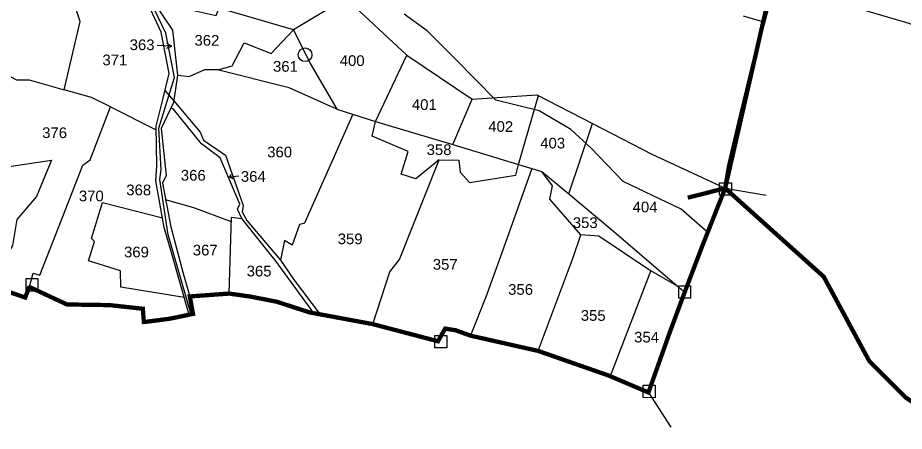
# Model space of a CAD drawing. Header units: millimetres. Extents: x 191342 to 235284, y 1600297 to 1616674.
# Drawn here: x 198009 to 199662, y 1601442 to 1602213 of the extents above; entities that cross this region are included whole.
import ezdxf

# ---------------------------------------------------------------- set-up
doc = ezdxf.new("R2010")
doc.units = ezdxf.units.MM
doc.header["$LTSCALE"] = 15
doc.linetypes.add('HIDDEN2', pattern=[0.1875, 0.125, -0.0625])
for name, color, linetype in [('BOUNDRY STONES', 240, 'Continuous'), ('PLOT', 7, 'Continuous'), ('PLOTS', 7, 'Continuous'), ('PLOTS NO', 7, 'Continuous'), ('ROADS', 1, 'Continuous'), ('VILLAGE BOUNDRY', 5, 'Continuous')]:
    doc.layers.add(name, color=color, linetype=linetype)
doc.styles.get("Standard").update_dxf_attribs({"font": 'arial.ttf'})

msp = doc.modelspace()

# ---------------------------------------------------------------- linework, layer by layer
at = {"layer": 'BOUNDRY STONES'}
for points in [[(199317.6, 1601905.3), (199339.7, 1601905.2), (199339.6, 1601881.8), (199317.5, 1601881.9)], [(198024.3, 1601726.8), (198046.4, 1601726.7), (198046.3, 1601703.4), (198024.2, 1601703.4)], [(199241.3, 1601713.3), (199263.4, 1601713.2), (199263.4, 1601689.8), (199241.3, 1601689.9)], [(198786.7, 1601620.6), (198808.8, 1601620.5), (198808.7, 1601597.2), (198786.6, 1601597.2)], [(199175.3, 1601528.1), (199197.4, 1601528), (199197.3, 1601504.6), (199175.2, 1601504.7)]]:
    msp.add_lwpolyline(points, close=True, dxfattribs=at)
for points in [[(199328, 1601894.9), (199404.3, 1601881.8)], [(199185, 1601514.3), (199226.4, 1601449.5)]]:
    msp.add_lwpolyline(points, dxfattribs=at)
msp.add_circle((198544.6, 1602143.6), 12.7, dxfattribs=at)
at = {"layer": 'PLOT'}
msp.add_lwpolyline([(199415.5, 1602277.6), (199670.8, 1602202.5), (199882.5, 1602123.7), (200018.7, 1602029.9), (200116, 1601999.9), (200147.8, 1601921.3), (200287, 1601853.7), (200422.3, 1601785.9), (200439.5, 1601695.1), (200443, 1601688.5), (200550.1, 1601655.7), (200567.8, 1601651.9), (200589, 1601644.9), (200586.2, 1601595.6), (200679.6, 1601566.7), (200708.1, 1601510.9), (200666.4, 1601507.5), (200491.7, 1601499.8), (200610, 1601442), (200585.5, 1601493.7), (200633.5, 1601478.7), (200643, 1601504.4)], dxfattribs=at)
at = {"layer": 'PLOTS'}
for points in [[(198461.9, 1603013.2), (198461.7, 1602954.3), (198454.9, 1602816.2), (198449.5, 1602708.4), (198446.7, 1602569.3), (198444.3, 1602445.3), (198440.2, 1602347.5), (198561.3, 1602281.7), (198620.6, 1602249.2), (198734.6, 1602142.7), (198856.2, 1602060.9), (198977, 1602069.2), (199080.7, 1602015.5), (199191, 1601958.2), (199328, 1601894.9)], [(198147.8, 1602756), (198152.1, 1602758.2), (198161, 1602654), (198171.1, 1602536.9), (198182.6, 1602469.7), (198200.7, 1602417.1), (198217.1, 1602335.5), (198261.1, 1602242.9), (198297.6, 1602189.6), (198306.6, 1602105.5), (198299.3, 1602054.9), (198275.9, 1602006.2), (198285.4, 1601918.9), (198278.5, 1601904.2), (198294.1, 1601823.1), (198316.8, 1601738.2), (198329.6, 1601693.3)], [(197868.2, 1602169), (197985.5, 1602108), (198006.2, 1602097), (198029.8, 1602096.7), (198095.3, 1602078.5), (198125.4, 1602205.8), (198106.3, 1602263), (198090, 1602364.8), (198086.6, 1602402.5), (198083.9, 1602440)], [(198328.5, 1601659.2), (198295.9, 1601772.6), (198281.8, 1601821.5), (198266.2, 1601908.5), (198268.2, 1601936.4), (198266.9, 1602010.4), (198279.1, 1602060), (198291, 1602108.5), (198276, 1602185.5), (198244.2, 1602254.9), (198212.2, 1602324.8), (198193.3, 1602417), (198188.7, 1602434.9)], [(198261.1, 1602242.9), (198378.9, 1602216.9), (198389.3, 1602244.1), (198438.2, 1602343.8), (198492.7, 1602446), (198585.6, 1602386), (198661.9, 1602335), (198620.6, 1602249.2), (198523.1, 1602190.2), (198384.1, 1602230.5)], [(198306.6, 1602105.5), (198328.3, 1602103.1), (198357.9, 1602116.2), (198384.3, 1602116.3), (198408.3, 1602123), (198431.1, 1602165.7), (198481.2, 1602146.1), (198523.1, 1602190.2), (198554.1, 1602127.1), (198603.7, 1602042.3), (198514.8, 1602082.3), (198378.6, 1602116.2)], [(198603.7, 1602042.3), (198675.9, 1602019.1), (198734.6, 1602142.7)], [(198181.7, 1602046.5), (198146.3, 1602064.1), (198095.3, 1602078.5)], [(198283.3, 1602077.1), (198299.7, 1602057.8), (198348.9, 1601999.4), (198355.4, 1601984.8), (198396.3, 1601956.5), (198429.2, 1601862.5), (198427.1, 1601851.2), (198436, 1601834.7), (198499, 1601760.8)], [(198675.9, 1602019.1), (198820.2, 1601976.4), (198856.2, 1602060.9)], [(198820.2, 1601976.4), (198942.8, 1601939.3), (198979.8, 1602067.8)], [(198029.7, 1601709.5), (198037.7, 1601736.6), (198049.8, 1601733), (198092.5, 1601842), (198130.1, 1601938.2), (198143.8, 1601947.8), (198181.7, 1602046.5), (198267, 1602004)], [(198560.7, 1601662.1), (198490.4, 1601758.3), (198426.5, 1601838.6), (198418.3, 1601855.9), (198423.1, 1601865.1), (198386.5, 1601951.4), (198351.3, 1601977.6), (198298.9, 1602042.3), (198294.3, 1602044.5)], [(198633.6, 1602032.7), (198598.7, 1601954.3), (198552.6, 1601850.8), (198543.3, 1601829.9), (198534.3, 1601827.5), (198520.2, 1601788.7), (198506, 1601797.3), (198499, 1601760.8), (198524.5, 1601723.6), (198572.4, 1601659.9)], [(198794.6, 1601947.8), (198751.1, 1601912.4), (198723.5, 1601921.4), (198737.1, 1601963.2), (198669.6, 1601991.7), (198675.9, 1602019.1)], [(198942.8, 1601939.3), (198986.4, 1601926.2), (199036.6, 1601884.3), (199080.7, 1602015.5)], [(197934.5, 1601927), (198071.6, 1601947), (198043.5, 1601879.4), (198007.3, 1601836.9), (197999.2, 1601787.9), (197964.9, 1601730.5), (197969.8, 1601727.6), (197964.6, 1601711)], [(198670.8, 1601641.7), (198702.6, 1601739.1), (198720.5, 1601761.8), (198794.6, 1601947.8), (198831.1, 1601947.1), (198833.7, 1601924.6), (198851.2, 1601905.5), (198937.6, 1601919.1), (198942.8, 1601939.3)], [(198967.5, 1601931.9), (198914.4, 1601783.1), (198882.4, 1601693.6), (198853.1, 1601620.2)], [(199239, 1601712.7), (199185.3, 1601743.7), (199092.2, 1601805.6), (199058.9, 1601807.8), (199001.2, 1601874.6), (199005.8, 1601899.4), (198986.4, 1601926.2)], [(198407.2, 1601832.6), (198337.1, 1601858.7), (198284.4, 1601873.5)], [(199036.6, 1601884.3), (199116.5, 1601817.6), (199220.6, 1601728.5), (199242.2, 1601709.9), (199252.5, 1601701.1)], [(198319.2, 1601691.6), (198200.9, 1601710.3), (198200.1, 1601741.2), (198140.6, 1601759.9), (198151.8, 1601795.4), (198146, 1601801.2), (198166.8, 1601868.4), (198278.5, 1601839.9)], [(198402.8, 1601698.6), (198407.4, 1601841), (198426.5, 1601838.6)], [(198979.3, 1601591.7), (199044.5, 1601765.6), (199058.9, 1601807.8)], [(199189.3, 1601741.4), (199113.7, 1601544.5)]]:
    msp.add_lwpolyline(points, dxfattribs=at)
at = {"layer": 'PLOTS NO'}
for points in [[(198296.2, 1602159.7), (198269, 1602161.1)], [(198286.4, 1602155.8), (198296.2, 1602159.7), (198286.5, 1602164.8)], [(198409.9, 1601912.7), (198403.5, 1601916.2), (198407.6, 1601920.4)], [(198403.5, 1601916.2), (198421, 1601918.1)]]:
    msp.add_lwpolyline(points, dxfattribs=at)
at = {"layer": 'ROADS'}
for points in [[(198331.9, 1601659.9), (198289.3, 1601807.9), (198273.7, 1601911), (198276.4, 1601929.8), (198271.8, 1602006.6), (198301, 1602101.5), (198285, 1602184), (198232, 1602294.7), (198214.3, 1602331.8), (198196.7, 1602416.5), (198178.8, 1602469.4), (198168.8, 1602540.8), (198164.9, 1602582.6), (198159.4, 1602638.2), (198155, 1602696), (198153.1, 1602721.8), (198150, 1602757.1)], [(199295.4, 1601812.6), (199246, 1601856), (199137.5, 1601907.3), (199077.7, 1601970.4), (199039.9, 1602004.3), (198981, 1602039.4), (198900.4, 1602059.1), (198824.2, 1602135.8), (198772, 1602188.3), (198729.4, 1602219.6)], [(199361.5, 1602216.5), (199393.3, 1602207.2), (199399.4, 1602205.4)]]:
    msp.add_lwpolyline(points, dxfattribs=at)
at = {"layer": 'VILLAGE BOUNDRY', "linetype": 'HIDDEN2', "ltscale": 20, "const_width": 8}
for points in [[(199751.9, 1601447.2), (199665.2, 1601504.5), (199596.8, 1601572.7), (199511.8, 1601730.1), (199328, 1601894.9), (199258.3, 1601877.3), (199328, 1601894.9), (199415.5, 1602277.6), (199483.8, 1602487.2), (199542.5, 1602589.7), (199556.1, 1602605.9), (199594.3, 1602756.5), (199612.5, 1602899.6), (199674, 1603141)], [(199418.2, 1602275.6), (199395.7, 1602191.5), (199384.7, 1602142.4), (199355.7, 1602023.1), (199335.2, 1601936.3), (199328, 1601894.9), (199288, 1601794.1), (199253.4, 1601703.5), (199224.6, 1601626.1), (199185, 1601514.3), (199110.3, 1601546), (198979.3, 1601591.7), (198853.1, 1601620.2), (198825.2, 1601630.3), (198805.8, 1601633.3), (198792.4, 1601609.7), (198670.8, 1601641.7), (198552.6, 1601663.6), (198492.3, 1601683.3), (198441.4, 1601693.2), (198402.8, 1601698.6), (198329.6, 1601693.3), (198335.6, 1601660.7), (198292.4, 1601651.8), (198247.3, 1601645.9), (198243.9, 1601645.7), (198242, 1601670.3), (198179.8, 1601677.1), (198100.5, 1601678.3), (198032.9, 1601709.7), (198029.7, 1601709.5), (198022.6, 1601691.3), (197964.6, 1601711)]]:
    msp.add_lwpolyline(points, dxfattribs=at)

# ---------------------------------------------------------------- texts
at = {"layer": 'PLOTS NO'}
for s, p in [('363', (198217.4, 1602152.4)), ('362', (198338.2, 1602160.7)), ('371', (198166.5, 1602124.1)), ('400', (198609.2, 1602122.9)), ('361', (198484.7, 1602112.1)), ('401', (198743.7, 1602040.9)), ('402', (198886.2, 1602000.1)), ('376', (198054.2, 1601988.5)), ('403', (198983.1, 1601969.2)), ('360', (198473.9, 1601952.6)), ('358', (198771.2, 1601956.9)), ('366', (198312.8, 1601909.2)), ('364', (198424.8, 1601907)), ('370', (198122.7, 1601870.7)), ('368', (198211.1, 1601881.9)), ('404', (199155.4, 1601850.1)), ('353', (199043.8, 1601820.9)), ('359', (198605.4, 1601790.7)), ('367', (198335.1, 1601769.7)), ('369', (198206.9, 1601766.2)), ('357', (198782.7, 1601743.1)), ('365', (198435.6, 1601730.6)), ('356', (198923.3, 1601696.4)), ('355', (199058.7, 1601647.9)), ('354', (199158.2, 1601607.5))]:
    msp.add_text(s, height=19.9, rotation=359.794, dxfattribs=at).set_placement(p)

doc.saveas('drawing.dxf')
